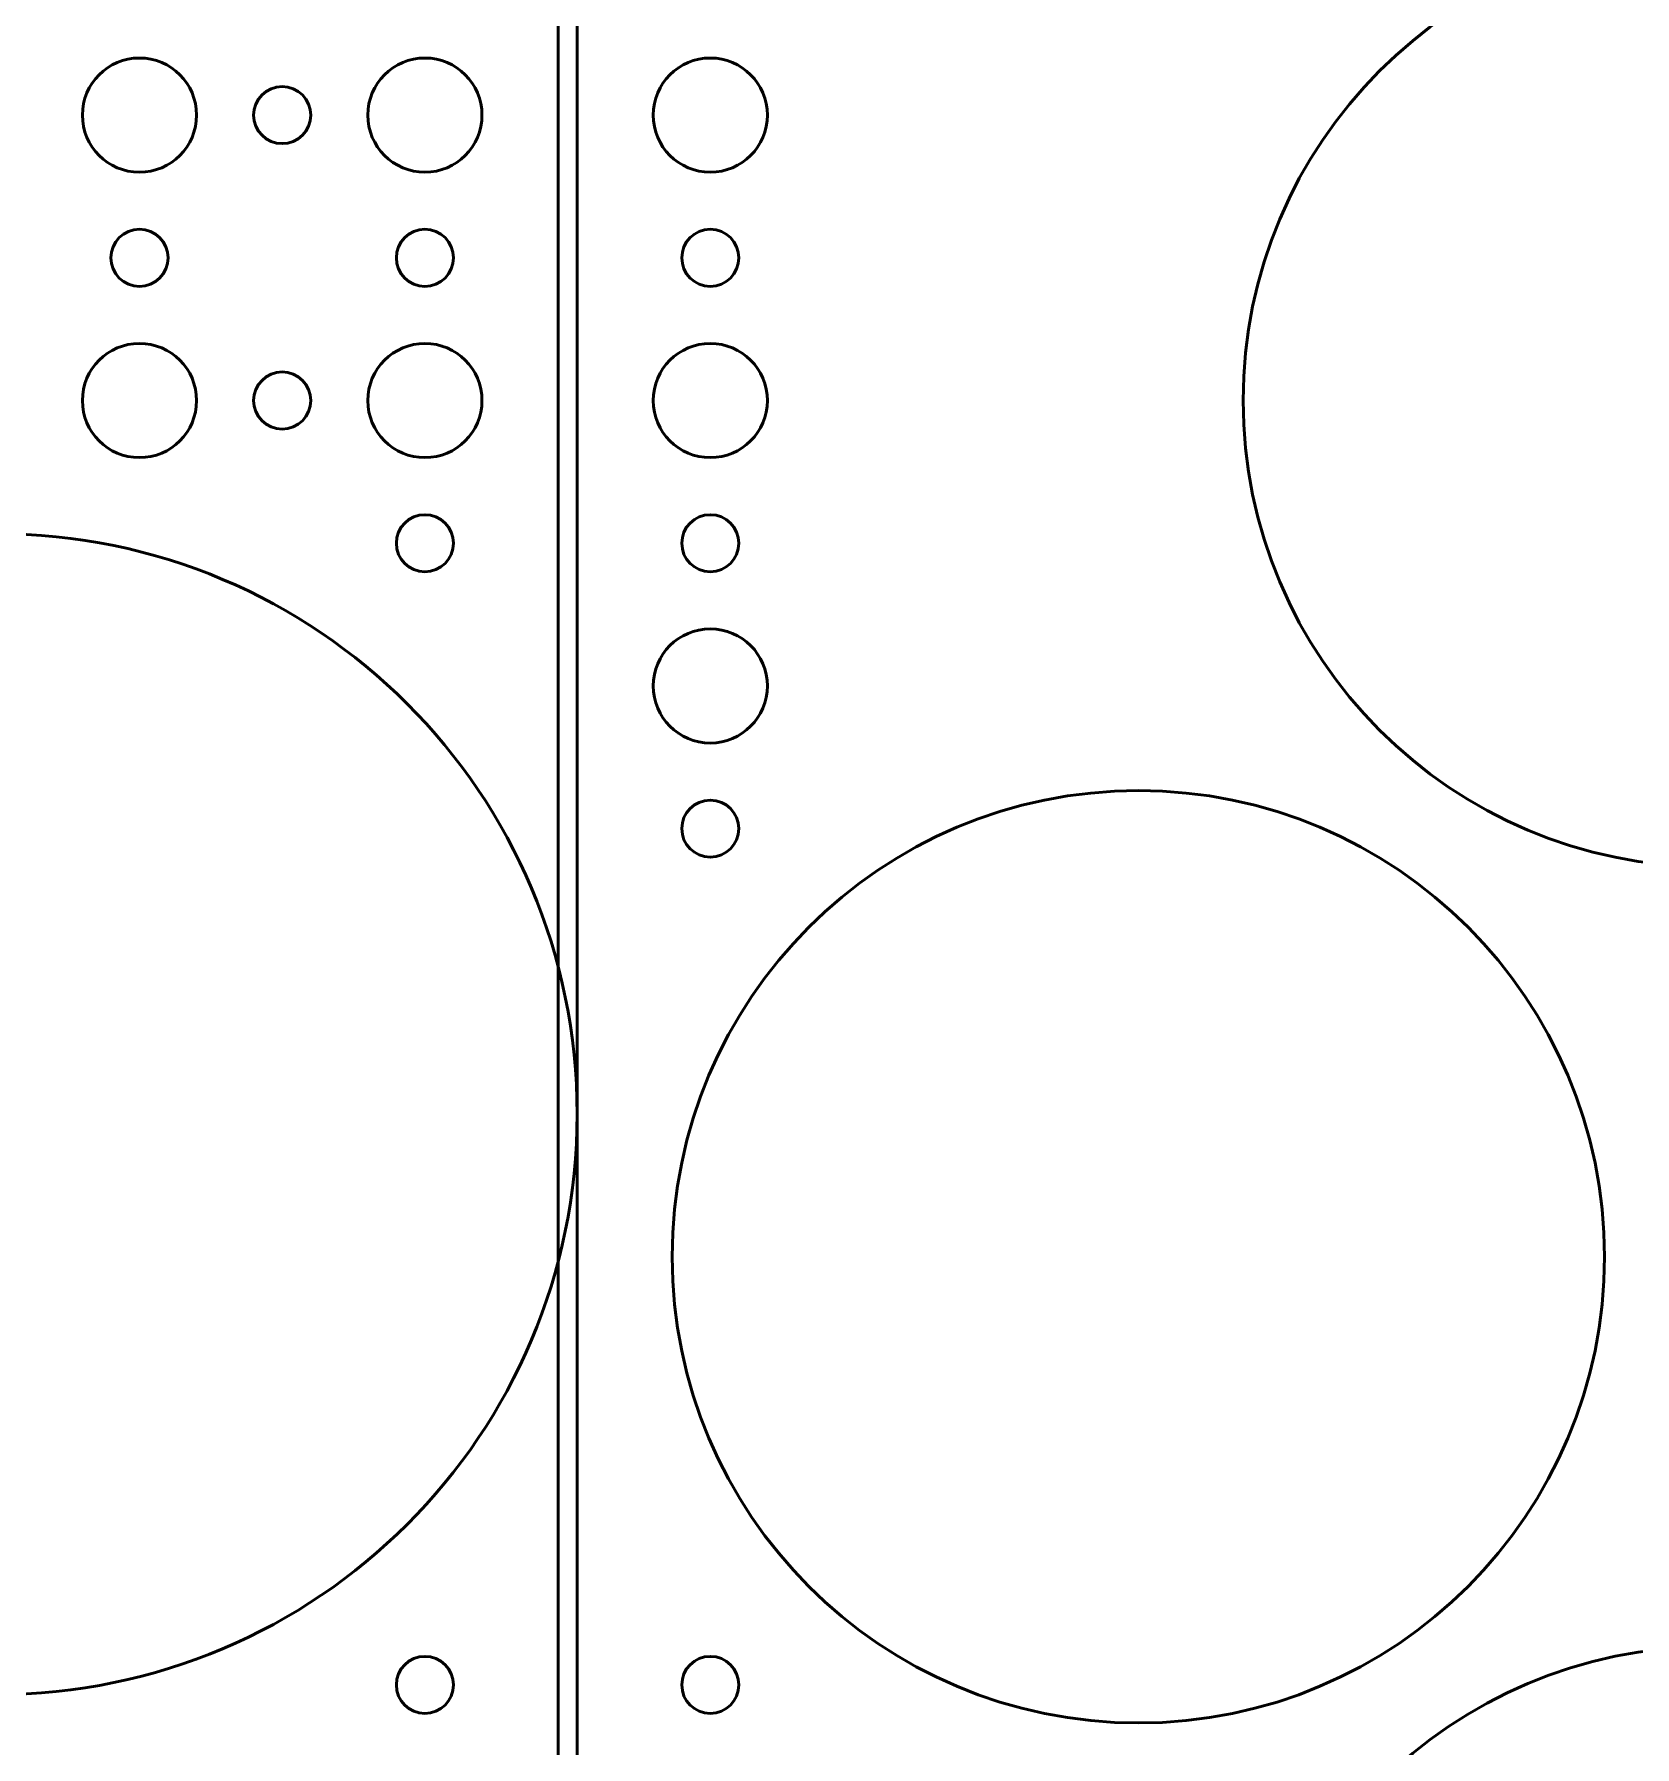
# Model space of a CAD drawing. Header units: centimetres. Extents: x -42.5 to 44.4, y -43.5 to 43.2.
# Drawn here: x -2.8 to 5.61, y -37.83 to -28.82 of the extents above; entities that cross this region are included whole.
import ezdxf

# ---------------------------------------------------------------- set-up
doc = ezdxf.new("R2010")
doc.units = ezdxf.units.CM
doc.header["$MEASUREMENT"] = 0
doc.layers.add('Layer 1', color=7, linetype='Continuous')

msp = doc.modelspace()

# ---------------------------------------------------------------- linework, layer by layer
at = {"layer": 'Layer 1', "lineweight": 53}
for centre, major_axis in [((6, -30.75), (0, 2.45)), ((-3, -34.5), (0, 3.05)), ((3, -35.25), (0, 2.45)), ((6, -39.75), (0, 2.45))]:
    msp.add_ellipse(centre, major_axis=major_axis, ratio=1, dxfattribs=at)
for points, knots in [([(-20.95, -42.95), (-20.95, -42.95), (-20.95, -14.05), (-20.95, -14.05), (-20.95, -14.05), (-20.95, -13.77386), (-20.72614, -13.55), (-20.45, -13.55), (-20.45, -13.55), (-20.45, -13.55), (-0.55, -13.55), (-0.55, -13.55), (-0.55, -13.55), (-0.27386, -13.55), (-0.05, -13.77386), (-0.05, -14.05), (-0.05, -14.05), (-0.05, -14.05), (-0.05, -42.95), (-0.05, -42.95), (-0.05, -42.95), (-0.05, -43.22614), (-0.27386, -43.45), (-0.55, -43.45), (-0.55, -43.45), (-0.55, -43.45), (-20.45, -43.45), (-20.45, -43.45), (-20.45, -43.45), (-20.72614, -43.45), (-20.95, -43.22614), (-20.95, -42.95)], [0, 0, 0, 0, 0.1111111, 0.1111111, 0.1111111, 0.1111111, 0.2222222, 0.2222222, 0.2222222, 0.2222222, 0.3333333, 0.3333333, 0.3333333, 0.3333333, 0.4444444, 0.4444444, 0.4444444, 0.4444444, 0.5555556, 0.5555556, 0.5555556, 0.5555556, 0.6666667, 0.6666667, 0.6666667, 0.6666667, 0.7777778, 0.7777778, 0.7777778, 0.7777778, 1, 1, 1, 1]), ([(0.05, -42.95), (0.05, -42.95), (0.05, -14.05), (0.05, -14.05), (0.05, -14.05), (0.05, -13.77386), (0.27386, -13.55), (0.55, -13.55), (0.55, -13.55), (0.55, -13.55), (20.45, -13.55), (20.45, -13.55), (20.45, -13.55), (20.72614, -13.55), (20.95, -13.77386), (20.95, -14.05), (20.95, -14.05), (20.95, -14.05), (20.95, -42.95), (20.95, -42.95), (20.95, -42.95), (20.95, -43.22614), (20.72614, -43.45), (20.45, -43.45), (20.45, -43.45), (20.45, -43.45), (0.55, -43.45), (0.55, -43.45), (0.55, -43.45), (0.27386, -43.45), (0.05, -43.22614), (0.05, -42.95)], [0, 0, 0, 0, 0.1111111, 0.1111111, 0.1111111, 0.1111111, 0.2222222, 0.2222222, 0.2222222, 0.2222222, 0.3333333, 0.3333333, 0.3333333, 0.3333333, 0.4444444, 0.4444444, 0.4444444, 0.4444444, 0.5555556, 0.5555556, 0.5555556, 0.5555556, 0.6666667, 0.6666667, 0.6666667, 0.6666667, 0.7777778, 0.7777778, 0.7777778, 0.7777778, 1, 1, 1, 1]), ([(-2.55, -29.25), (-2.55, -29.41569), (-2.41569, -29.55), (-2.25, -29.55), (-2.25, -29.55), (-2.08431, -29.55), (-1.95, -29.41569), (-1.95, -29.25), (-1.95, -29.25), (-1.95, -29.08431), (-2.08431, -28.95), (-2.25, -28.95), (-2.25, -28.95), (-2.41569, -28.95), (-2.55, -29.08431), (-2.55, -29.25)], [0, 0, 0, 0, 0.2, 0.2, 0.2, 0.2, 0.4, 0.4, 0.4, 0.4, 0.6, 0.6, 0.6, 0.6, 1, 1, 1, 1]), ([(-1.05, -29.25), (-1.05, -29.41569), (-0.91569, -29.55), (-0.75, -29.55), (-0.75, -29.55), (-0.58431, -29.55), (-0.45, -29.41569), (-0.45, -29.25), (-0.45, -29.25), (-0.45, -29.08431), (-0.58431, -28.95), (-0.75, -28.95), (-0.75, -28.95), (-0.91569, -28.95), (-1.05, -29.08431), (-1.05, -29.25)], [0, 0, 0, 0, 0.2, 0.2, 0.2, 0.2, 0.4, 0.4, 0.4, 0.4, 0.6, 0.6, 0.6, 0.6, 1, 1, 1, 1]), ([(0.45, -29.25), (0.45, -29.08431), (0.58431, -28.95), (0.75, -28.95), (0.75, -28.95), (0.91569, -28.95), (1.05, -29.08431), (1.05, -29.25), (1.05, -29.25), (1.05, -29.41569), (0.91569, -29.55), (0.75, -29.55), (0.75, -29.55), (0.58431, -29.55), (0.45, -29.41569), (0.45, -29.25)], [0, 0, 0, 0, 0.2, 0.2, 0.2, 0.2, 0.4, 0.4, 0.4, 0.4, 0.6, 0.6, 0.6, 0.6, 1, 1, 1, 1]), ([(-1.65, -29.25), (-1.65, -29.33284), (-1.58284, -29.4), (-1.5, -29.4), (-1.5, -29.4), (-1.41716, -29.4), (-1.35, -29.33284), (-1.35, -29.25), (-1.35, -29.25), (-1.35, -29.16716), (-1.41716, -29.1), (-1.5, -29.1), (-1.5, -29.1), (-1.58284, -29.1), (-1.65, -29.16716), (-1.65, -29.25)], [0, 0, 0, 0, 0.2, 0.2, 0.2, 0.2, 0.4, 0.4, 0.4, 0.4, 0.6, 0.6, 0.6, 0.6, 1, 1, 1, 1]), ([(-2.4, -30), (-2.4, -30.08284), (-2.33284, -30.15), (-2.25, -30.15), (-2.25, -30.15), (-2.16716, -30.15), (-2.1, -30.08284), (-2.1, -30), (-2.1, -30), (-2.1, -29.91716), (-2.16716, -29.85), (-2.25, -29.85), (-2.25, -29.85), (-2.33284, -29.85), (-2.4, -29.91716), (-2.4, -30)], [0, 0, 0, 0, 0.2, 0.2, 0.2, 0.2, 0.4, 0.4, 0.4, 0.4, 0.6, 0.6, 0.6, 0.6, 1, 1, 1, 1]), ([(-0.9, -30), (-0.9, -30.08284), (-0.83284, -30.15), (-0.75, -30.15), (-0.75, -30.15), (-0.66716, -30.15), (-0.6, -30.08284), (-0.6, -30), (-0.6, -30), (-0.6, -29.91716), (-0.66716, -29.85), (-0.75, -29.85), (-0.75, -29.85), (-0.83284, -29.85), (-0.9, -29.91716), (-0.9, -30)], [0, 0, 0, 0, 0.2, 0.2, 0.2, 0.2, 0.4, 0.4, 0.4, 0.4, 0.6, 0.6, 0.6, 0.6, 1, 1, 1, 1]), ([(0.6, -30), (0.6, -29.91716), (0.66716, -29.85), (0.75, -29.85), (0.75, -29.85), (0.83284, -29.85), (0.9, -29.91716), (0.9, -30), (0.9, -30), (0.9, -30.08284), (0.83284, -30.15), (0.75, -30.15), (0.75, -30.15), (0.66716, -30.15), (0.6, -30.08284), (0.6, -30)], [0, 0, 0, 0, 0.2, 0.2, 0.2, 0.2, 0.4, 0.4, 0.4, 0.4, 0.6, 0.6, 0.6, 0.6, 1, 1, 1, 1]), ([(-2.55, -30.75), (-2.55, -30.91569), (-2.41569, -31.05), (-2.25, -31.05), (-2.25, -31.05), (-2.08431, -31.05), (-1.95, -30.91569), (-1.95, -30.75), (-1.95, -30.75), (-1.95, -30.58431), (-2.08431, -30.45), (-2.25, -30.45), (-2.25, -30.45), (-2.41569, -30.45), (-2.55, -30.58431), (-2.55, -30.75)], [0, 0, 0, 0, 0.2, 0.2, 0.2, 0.2, 0.4, 0.4, 0.4, 0.4, 0.6, 0.6, 0.6, 0.6, 1, 1, 1, 1]), ([(-1.05, -30.75), (-1.05, -30.91569), (-0.91569, -31.05), (-0.75, -31.05), (-0.75, -31.05), (-0.58431, -31.05), (-0.45, -30.91569), (-0.45, -30.75), (-0.45, -30.75), (-0.45, -30.58431), (-0.58431, -30.45), (-0.75, -30.45), (-0.75, -30.45), (-0.91569, -30.45), (-1.05, -30.58431), (-1.05, -30.75)], [0, 0, 0, 0, 0.2, 0.2, 0.2, 0.2, 0.4, 0.4, 0.4, 0.4, 0.6, 0.6, 0.6, 0.6, 1, 1, 1, 1]), ([(0.45, -30.75), (0.45, -30.58431), (0.58431, -30.45), (0.75, -30.45), (0.75, -30.45), (0.91569, -30.45), (1.05, -30.58431), (1.05, -30.75), (1.05, -30.75), (1.05, -30.91569), (0.91569, -31.05), (0.75, -31.05), (0.75, -31.05), (0.58431, -31.05), (0.45, -30.91569), (0.45, -30.75)], [0, 0, 0, 0, 0.2, 0.2, 0.2, 0.2, 0.4, 0.4, 0.4, 0.4, 0.6, 0.6, 0.6, 0.6, 1, 1, 1, 1]), ([(-1.65, -30.75), (-1.65, -30.83284), (-1.58284, -30.9), (-1.5, -30.9), (-1.5, -30.9), (-1.41716, -30.9), (-1.35, -30.83284), (-1.35, -30.75), (-1.35, -30.75), (-1.35, -30.66716), (-1.41716, -30.6), (-1.5, -30.6), (-1.5, -30.6), (-1.58284, -30.6), (-1.65, -30.66716), (-1.65, -30.75)], [0, 0, 0, 0, 0.2, 0.2, 0.2, 0.2, 0.4, 0.4, 0.4, 0.4, 0.6, 0.6, 0.6, 0.6, 1, 1, 1, 1]), ([(-0.9, -31.5), (-0.9, -31.58284), (-0.83284, -31.65), (-0.75, -31.65), (-0.75, -31.65), (-0.66716, -31.65), (-0.6, -31.58284), (-0.6, -31.5), (-0.6, -31.5), (-0.6, -31.41716), (-0.66716, -31.35), (-0.75, -31.35), (-0.75, -31.35), (-0.83284, -31.35), (-0.9, -31.41716), (-0.9, -31.5)], [0, 0, 0, 0, 0.2, 0.2, 0.2, 0.2, 0.4, 0.4, 0.4, 0.4, 0.6, 0.6, 0.6, 0.6, 1, 1, 1, 1]), ([(0.6, -31.5), (0.6, -31.41716), (0.66716, -31.35), (0.75, -31.35), (0.75, -31.35), (0.83284, -31.35), (0.9, -31.41716), (0.9, -31.5), (0.9, -31.5), (0.9, -31.58284), (0.83284, -31.65), (0.75, -31.65), (0.75, -31.65), (0.66716, -31.65), (0.6, -31.58284), (0.6, -31.5)], [0, 0, 0, 0, 0.2, 0.2, 0.2, 0.2, 0.4, 0.4, 0.4, 0.4, 0.6, 0.6, 0.6, 0.6, 1, 1, 1, 1]), ([(0.45, -32.25), (0.45, -32.08431), (0.58431, -31.95), (0.75, -31.95), (0.75, -31.95), (0.91569, -31.95), (1.05, -32.08431), (1.05, -32.25), (1.05, -32.25), (1.05, -32.41569), (0.91569, -32.55), (0.75, -32.55), (0.75, -32.55), (0.58431, -32.55), (0.45, -32.41569), (0.45, -32.25)], [0, 0, 0, 0, 0.2, 0.2, 0.2, 0.2, 0.4, 0.4, 0.4, 0.4, 0.6, 0.6, 0.6, 0.6, 1, 1, 1, 1]), ([(0.6, -33), (0.6, -32.91716), (0.66716, -32.85), (0.75, -32.85), (0.75, -32.85), (0.83284, -32.85), (0.9, -32.91716), (0.9, -33), (0.9, -33), (0.9, -33.08284), (0.83284, -33.15), (0.75, -33.15), (0.75, -33.15), (0.66716, -33.15), (0.6, -33.08284), (0.6, -33)], [0, 0, 0, 0, 0.2, 0.2, 0.2, 0.2, 0.4, 0.4, 0.4, 0.4, 0.6, 0.6, 0.6, 0.6, 1, 1, 1, 1]), ([(-0.9, -37.5), (-0.9, -37.58284), (-0.83284, -37.65), (-0.75, -37.65), (-0.75, -37.65), (-0.66716, -37.65), (-0.6, -37.58284), (-0.6, -37.5), (-0.6, -37.5), (-0.6, -37.41716), (-0.66716, -37.35), (-0.75, -37.35), (-0.75, -37.35), (-0.83284, -37.35), (-0.9, -37.41716), (-0.9, -37.5)], [0, 0, 0, 0, 0.2, 0.2, 0.2, 0.2, 0.4, 0.4, 0.4, 0.4, 0.6, 0.6, 0.6, 0.6, 1, 1, 1, 1]), ([(0.6, -37.5), (0.6, -37.41716), (0.66716, -37.35), (0.75, -37.35), (0.75, -37.35), (0.83284, -37.35), (0.9, -37.41716), (0.9, -37.5), (0.9, -37.5), (0.9, -37.58284), (0.83284, -37.65), (0.75, -37.65), (0.75, -37.65), (0.66716, -37.65), (0.6, -37.58284), (0.6, -37.5)], [0, 0, 0, 0, 0.2, 0.2, 0.2, 0.2, 0.4, 0.4, 0.4, 0.4, 0.6, 0.6, 0.6, 0.6, 1, 1, 1, 1])]:
    msp.add_open_spline(points, degree=3, knots=knots, dxfattribs=at)

doc.saveas('drawing.dxf')
